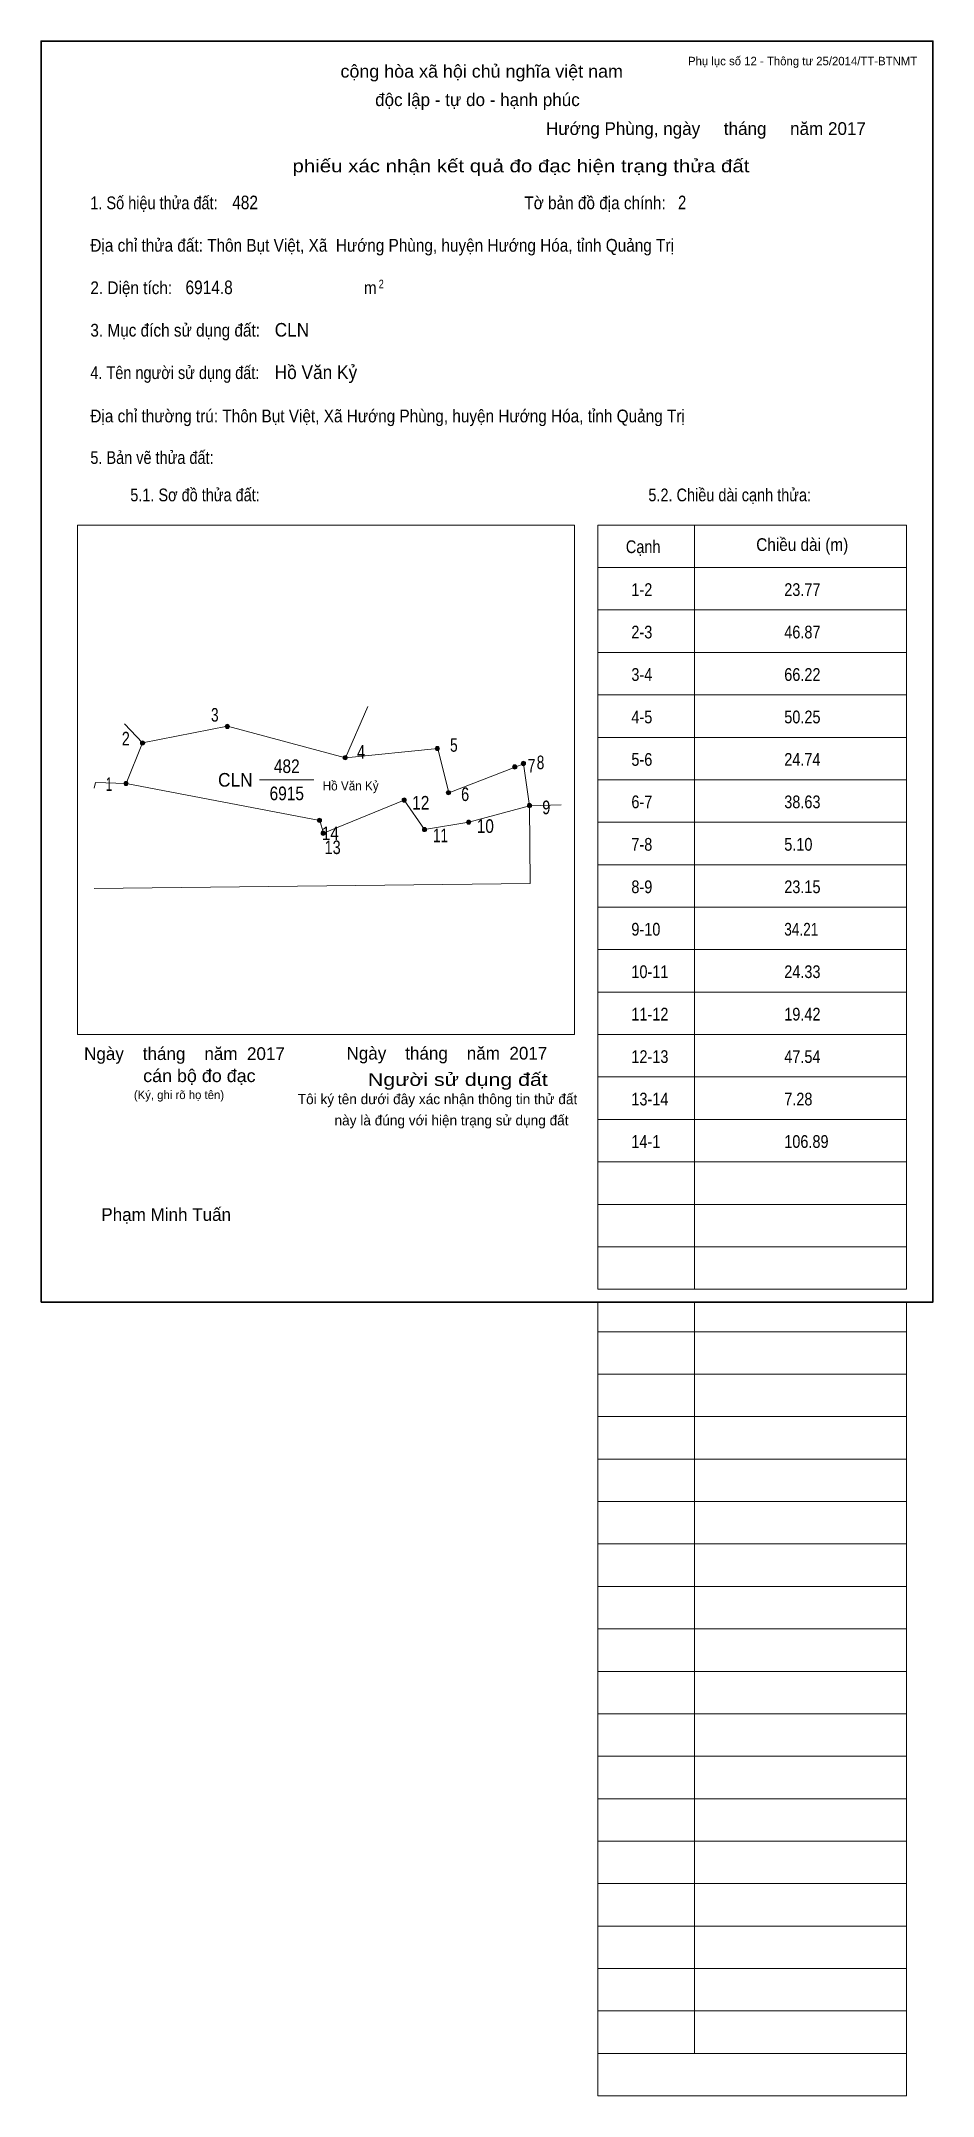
# Model space of a CAD drawing. Header units: centimetres. Extents: x 0 to 21, y -18.7 to 29.7.
import ezdxf
from ezdxf.enums import TextEntityAlignment as Align

# ---------------------------------------------------------------- set-up
doc = ezdxf.new("R2010")
doc.units = ezdxf.units.CM
doc.header["$LTSCALE"] = 0.12
for name, color, linetype in [('2', 7, 'Continuous'), ('30', 7, 'Continuous'), ('34', 7, 'Continuous')]:
    doc.layers.add(name, color=color, linetype=linetype)
for name, color, linetype, lineweight in [('32', 7, 'Continuous', 13), ('33', 7, 'Continuous', 13), ('6', 7, 'Continuous', 13), ('63', 7, 'Continuous', 13)]:
    doc.layers.add(name, color=color, linetype=linetype, lineweight=lineweight)

msp = doc.modelspace()

# ---------------------------------------------------------------- hatches: boundary and pattern name
at = {"layer": '32'}
for points in [[(4.4358, 13.558, 1), (4.3358, 13.558, 1)], [(2.4404, 13.1676, 1), (2.3404, 13.1676, 1)], [(9.3811, 13.0374, 1), (9.2811, 13.0374, 1)], [(7.2121, 12.8205, 1), (7.1121, 12.8205, 1)], [(11.203, 12.6037, 1), (11.103, 12.6037, 1)], [(11.4082, 12.6869, 1), (11.3082, 12.6869, 1)], [(2.05, 12.2132, 1), (1.95, 12.2132, 1)], [(8.6002, 11.8228, 1), (8.5002, 11.8228, 1)], [(9.6413, 11.9963, 1), (9.5413, 11.9963, 1)], [(11.55, 11.6927, 1), (11.45, 11.6927, 1)], [(6.6048, 11.3457, 1), (6.5048, 11.3457, 1)], [(9.0774, 11.1288, 1), (8.9774, 11.1288, 1)], [(10.1185, 11.3023, 1), (10.0185, 11.3023, 1)], [(6.6916, 11.042, 1), (6.5916, 11.042, 1)]]:
    msp.add_hatch(color=256, dxfattribs=at).paths.add_polyline_path(points)

# ---------------------------------------------------------------- linework, layer by layer
for centre in [(4.3858, 13.558), (2.3904, 13.1676), (9.3311, 13.0374), (7.1621, 12.8205), (11.153, 12.6037), (11.3582, 12.6869), (2, 12.2132), (8.5502, 11.8228), (9.5913, 11.9963), (11.5, 11.6927), (6.5548, 11.3457), (9.0274, 11.1288), (10.0685, 11.3023), (6.6416, 11.042)]:
    msp.add_circle(centre, 0.05, dxfattribs=at)
at = {"layer": '33'}
msp.add_line((5.14, 12.3), (6.42, 12.3), dxfattribs=at)
at = {"layer": '6'}
for p, q in [((7.17, 12.82), (7.69, 14.03)), ((11.36, 12.68), (11.5, 11.69)), ((1.25, 12.1), (1.28, 12.24)), ((2, 12.21), (1.28, 12.24)), ((12.25, 11.71), (11.5, 11.69))]:
    msp.add_line(p, q, dxfattribs=at)
for points in [[(2, 12.21), (2.39, 13.17), (1.96, 13.62)], [(2.39, 13.17), (4.39, 13.56), (7.17, 12.82)], [(11.36, 12.68), (11.16, 12.6), (9.6, 11.99), (9.34, 13.04), (7.17, 12.82)], [(11.5, 11.69), (10.07, 11.3), (9.03, 11.13), (8.55, 11.82), (6.65, 11.04), (6.56, 11.34), (2, 12.21)], [(11.5, 11.69), (11.52, 9.86), (1.25, 9.74)]]:
    msp.add_lwpolyline(points, dxfattribs=at)
at = {"layer": '63'}
for p, q in [((0.86, 18.3), (12.56, 18.3)), ((0.86, 6.3), (0.86, 18.3)), ((12.56, 6.3), (12.56, 18.3)), ((13.11, 18.3), (20.38, 18.3)), ((13.11, 0.3), (13.11, 18.3)), ((15.39, 0.3), (15.39, 18.3)), ((20.38, 0.3), (20.38, 18.3)), ((13.11, 17.3), (20.38, 17.3)), ((13.11, 16.3), (20.38, 16.3)), ((13.11, 15.3), (20.38, 15.3)), ((13.11, 14.3), (20.38, 14.3)), ((13.11, 13.3), (20.38, 13.3)), ((13.11, 12.3), (20.38, 12.3)), ((13.11, 11.3), (20.38, 11.3)), ((13.11, 10.3), (20.38, 10.3)), ((13.11, 9.3), (20.38, 9.3)), ((13.11, 8.3), (20.38, 8.3)), ((13.11, 7.3), (20.38, 7.3)), ((0.86, 6.3), (12.56, 6.3)), ((13.11, 6.3), (20.38, 6.3)), ((13.11, 5.3), (20.38, 5.3)), ((13.11, 4.3), (20.38, 4.3)), ((13.11, 3.3), (20.38, 3.3)), ((13.11, 2.3), (20.38, 2.3)), ((13.11, 1.3), (20.38, 1.3)), ((13.11, 0.3), (20.38, 0.3)), ((13.11, -18.7), (13.11, 0)), ((15.39, -17.7), (15.39, 0)), ((20.38, -18.7), (20.38, 0)), ((13.11, -0.7), (20.38, -0.7)), ((13.11, -0.7), (20.38, -0.7)), ((13.11, -1.7), (20.38, -1.7)), ((13.11, -2.7), (20.38, -2.7)), ((13.11, -3.7), (20.38, -3.7)), ((13.11, -4.7), (20.38, -4.7)), ((13.11, -5.7), (20.38, -5.7)), ((13.11, -6.7), (20.38, -6.7)), ((13.11, -7.7), (20.38, -7.7)), ((13.11, -8.7), (20.38, -8.7)), ((13.11, -9.7), (20.38, -9.7)), ((13.11, -10.7), (20.38, -10.7)), ((13.11, -11.7), (20.38, -11.7)), ((13.11, -12.7), (20.38, -12.7)), ((13.11, -13.7), (20.38, -13.7)), ((13.11, -14.7), (20.38, -14.7)), ((13.11, -15.7), (20.38, -15.7)), ((13.11, -16.7), (20.38, -16.7)), ((13.11, -17.7), (20.38, -17.7)), ((13.11, -18.7), (20.38, -18.7))]:
    msp.add_line(p, q, dxfattribs=at)
at = {"layer": '63', "lineweight": 35}
msp.add_lwpolyline([(0, 0), (0, 29.7), (21, 29.7), (21, 0)], close=True, dxfattribs=at)

# ---------------------------------------------------------------- texts
at = {"layer": '2', "width": 0.95}
msp.add_text('Hồ Văn Kỷ', height=0.2168, dxfattribs=at).set_placement((7.29, 12.05), align=Align.CENTER)
at = {"layer": '30'}
for s, width, p in [('1-2', 0.85, (13.9, 16.63)), ('23.77', 0.85, (17.5, 16.63)), ('2-3', 0.85, (13.9, 15.63)), ('46.87', 0.85, (17.5, 15.63)), ('3-4', 0.85, (13.9, 14.63)), ('66.22', 0.85, (17.5, 14.63)), ('4-5', 0.85, (13.9, 13.63)), ('50.25', 0.85, (17.5, 13.63)), ('5-6', 0.85, (13.9, 12.63)), ('24.74', 0.85, (17.5, 12.63)), ('6-7', 0.85, (13.9, 11.63)), ('38.63', 0.85, (17.5, 11.63)), ('7-8', 0.85, (13.9, 10.63)), ('5.10', 0.85, (17.5, 10.63)), ('8-9', 0.85, (13.9, 9.63)), ('23.15', 0.85, (17.5, 9.63)), ('9-10', 0.85, (13.9, 8.63)), ('34.21', 0.8, (17.5, 8.63)), ('10-11', 0.85, (13.9, 7.63)), ('24.33', 0.85, (17.5, 7.63)), ('11-12', 0.85, (13.9, 6.63)), ('19.42', 0.85, (17.5, 6.63)), ('12-13', 0.85, (13.9, 5.63)), ('47.54', 0.85, (17.5, 5.63)), ('13-14', 0.85, (13.9, 4.63)), ('7.28', 0.85, (17.5, 4.63)), ('14-1', 0.85, (13.9, 3.63)), ('106.89', 0.85, (17.5, 3.63))]:
    msp.add_text(s, height=0.3, dxfattribs=dict(at, width=width)).set_placement(p)
at = {"layer": '32'}
for s, width, p in [('3', 0.75, (4.09, 13.67)), ('2', 0.8, (1.995, 13.11)), ('4', 0.8, (7.535, 12.8)), ('5', 0.75, (9.72, 12.96)), ('7', 0.75, (11.55, 12.47)), ('8', 0.75, (11.76, 12.55)), ('1', 0.65, (1.6, 12.04)), ('6', 0.8, (9.985, 11.8)), ('12', 0.85, (8.94, 11.6)), ('9', 0.8, (11.895, 11.49)), ('14', 0.85, (6.81, 10.88)), ('11', 0.75, (9.405, 10.83)), ('10', 0.85, (10.46, 11.05)), ('13', 0.8, (6.865, 10.55))]:
    msp.add_text(s, height=0.32, dxfattribs=dict(at, width=width)).set_placement(p, align=Align.CENTER)
at = {"layer": '33', "width": 0.85}
for s, p in [('482', (5.785, 12.46)), ('6915', (5.785, 11.82))]:
    msp.add_text(s, height=0.32, dxfattribs=at).set_placement(p, align=Align.CENTER)
at = {"layer": '33', "width": 0.95}
msp.add_text('CLN', height=0.32, dxfattribs=at).set_placement((4.98, 12.14), align=Align.RIGHT)
at = {"layer": '34'}
for s, width, p in [('482', 0.85, (4.5, 25.74)), ('2', 0.8, (15, 25.74)), ('6914.8', 0.85, (3.4, 23.74)), ('CLN', 0.95, (5.5, 22.74)), ('Hồ Văn Kỷ', 0.95, (5.5, 21.74))]:
    msp.add_text(s, height=0.32, dxfattribs=dict(at, width=width)).set_placement(p)
at = {"layer": '63', "width": 1.05}
msp.add_text('cộng hòa xã hội chủ nghĩa việt nam', height=0.3, dxfattribs=at).set_placement((10.375, 28.84), align=Align.CENTER)
at = {"layer": '63'}
for s, height, p in [('Phụ lục số 12 - Thông tư 25/2014/TT-BTNMT', 0.2, (20.63, 29.13)), ('Ngày    tháng    năm  2017', 0.3, (5.74, 5.7)), ('Ngày    tháng    năm  2017', 0.3, (11.92, 5.71)), ('(Ký, ghi rõ họ tên)', 0.2, (4.31, 4.78))]:
    msp.add_text(s, height=height, dxfattribs=at).set_placement(p, align=Align.RIGHT)
for s, height, p in [('độc lập - tự do - hạnh phúc', 0.3, (10.275, 28.17)), ('Hướng Phùng, ngày     tháng     năm 2017', 0.3, (15.655, 27.49)), ('Tôi ký tên dưới đây xác nhận thông tin thử đất', 0.24, (9.335, 4.66)), ('này là đúng với hiện trạng sử dụng đất', 0.24, (9.665, 4.16)), ('Phạm Minh Tuấn', 0.3, (2.945, 1.91))]:
    msp.add_text(s, height=height, dxfattribs=at).set_placement(p, align=Align.CENTER)
for s, width, p in [('phiếu xác nhận kết quả đo đạc hiện trạng thửa đất', 1.2, (16.68, 26.61)), ('cán bộ đo đạc', 1.05, (5.05, 5.18)), ('Người sử dụng đất', 1.25, (11.93, 5.09))]:
    msp.add_text(s, height=0.3, dxfattribs=dict(at, width=width)).set_placement(p, align=Align.RIGHT)
for s, height, width, p in [('1. Số hiệu thửa đất:', 0.3, 0.85, (1.16, 25.74)), ('Tờ bản đồ địa chính:', 0.3, 0.9, (11.38, 25.74)), ('Địa chỉ thửa đất: Thôn Bụt Việt, Xã  Hướng Phùng, huyện Hướng Hóa, tỉnh Quảng Trị', 0.3, 0.9, (1.16, 24.74)), ('2. Diện tích:', 0.3, 0.9, (1.16, 23.74)), ('m', 0.3, 0.9, (7.6, 23.74)), ('2', 0.2, 0.8, (7.95, 23.88)), ('3. Mục đích sử dụng đất:', 0.3, 0.9, (1.16, 22.74)), ('4. Tên người sử dụng đất:', 0.3, 0.85, (1.16, 21.74)), ('Địa chỉ thường trú: Thôn Bụt Việt, Xã Hướng Phùng, huyện Hướng Hóa, tỉnh Quảng Trị', 0.3, 0.9, (1.16, 20.72)), ('5. Bản vẽ thửa đất:', 0.3, 0.85, (1.16, 19.74)), ('5.1. Sơ đồ thửa đất:', 0.3, 0.85, (2.1, 18.86)), ('5.2. Chiều dài cạnh thửa:', 0.3, 0.85, (14.3, 18.86)), ('Cạnh', 0.3, 0.85, (13.77, 17.64)), ('Chiều dài (m)', 0.3, 0.9, (16.84, 17.69))]:
    msp.add_text(s, height=height, dxfattribs=dict(at, width=width)).set_placement(p)

doc.saveas('drawing.dxf')
